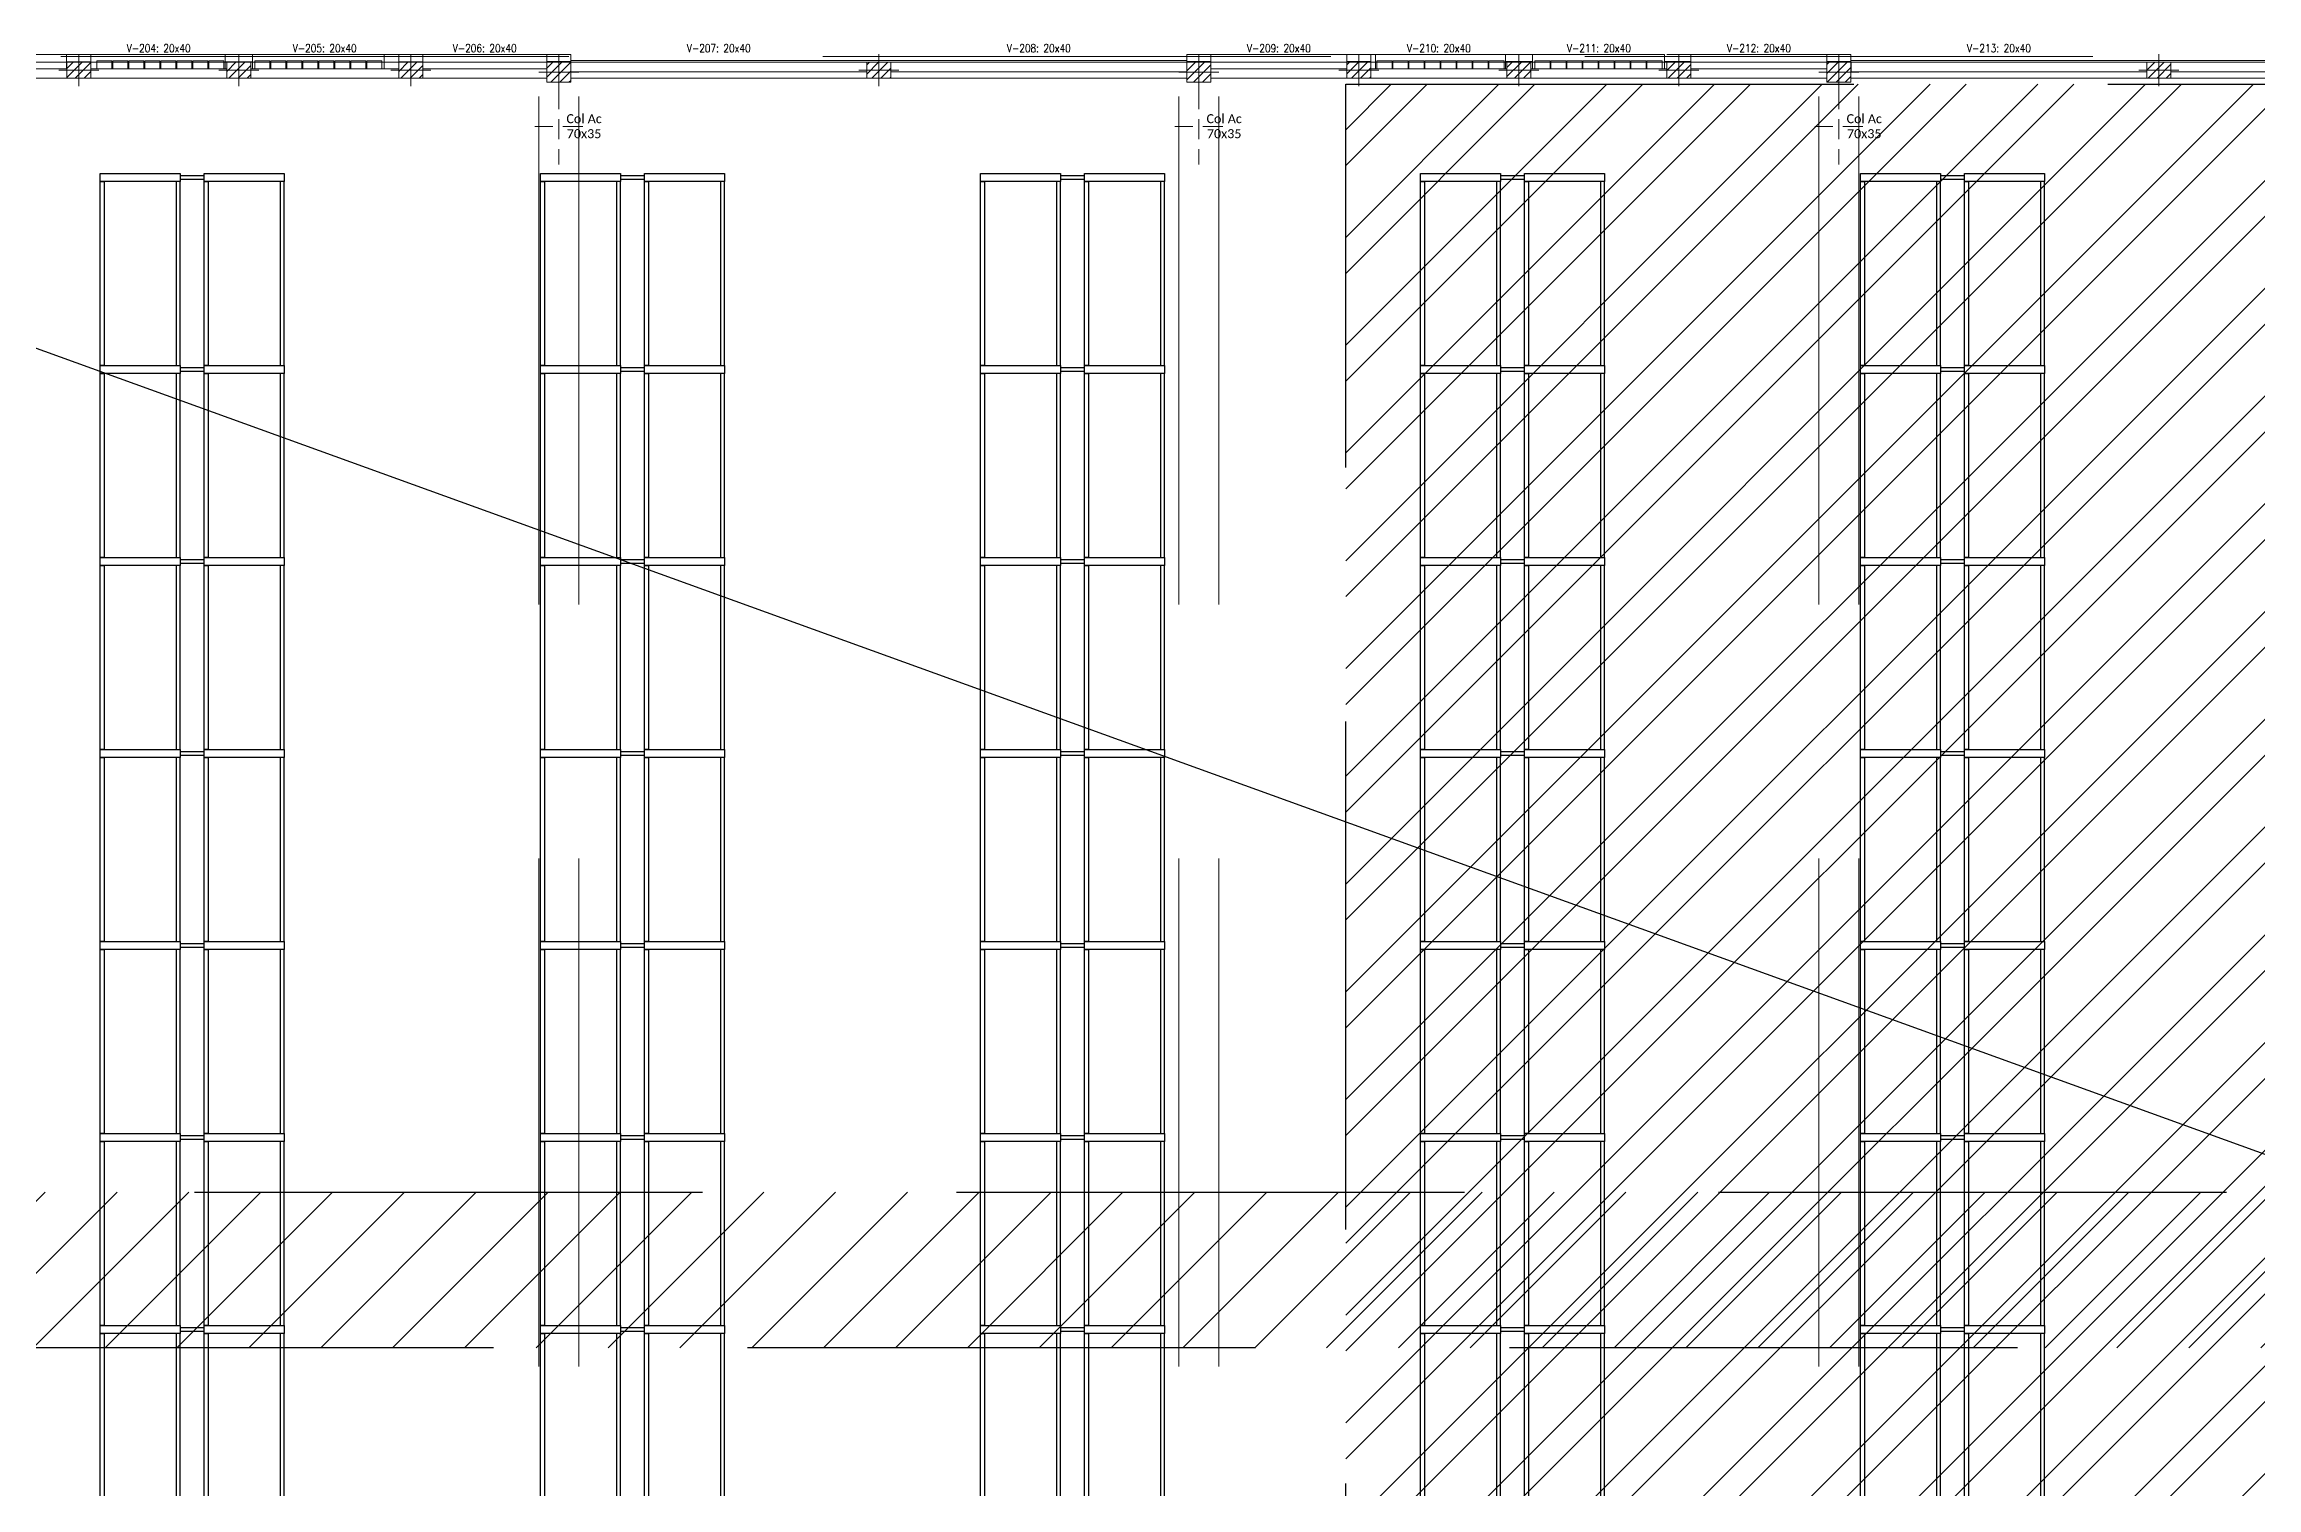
# Model space of a CAD drawing. Header units: millimetres. Extents: x 14 to 290, y 66 to 213.
# Drawn here: x 39.63 to 67.28, y 192.15 to 210.2 of the extents above; entities that cross this region are included whole.
import ezdxf
from ezdxf.enums import TextEntityAlignment as Align

# ---------------------------------------------------------------- set-up
doc = ezdxf.new("R2010")
doc.units = ezdxf.units.MM
doc.linetypes.add('HIDDEN', pattern=[9.525, 6.35, -3.175])
doc.linetypes.add('OCASA_TODAS_r08$0$HIDDEN', pattern=[0.375, 0.25, -0.125])
for name, color, linetype in [('IRI-OCASA-Layout R 9$0$OCA_EST-BASTIDOR', 252, 'Continuous'), ('IRI-OCASA-Layout R 9$0$OCA_EST-LARGUERO', 252, 'Continuous'), ('IRI-OCASA-Layout R 9$0$OCA_EST-UB', 252, 'Continuous'), ('IRI-OCASA-Layout R 9$0$OCA_Mobiliario', 252, 'Continuous'), ('IRI-OCASA-Layout R 9$0$OCA_Racks', 252, 'Continuous')]:
    doc.layers.add(name, color=color, linetype=linetype)
for name, color, linetype, lineweight in [('OCASA_TODAS_r08$0$CGC COLUMNAS', 252, 'Continuous', 20), ('OCASA_TODAS_r08$0$CGC COLUMNAS EJES', 252, 'Continuous', 20), ('OCASA_TODAS_r08$0$CGC COLUMNAS HATCH', 252, 'Continuous', 20), ('OCASA_TODAS_r08$0$CGC VIGAS', 252, 'HIDDEN', 15), ('OCASA_TODAS_r08$0$CGC VIGAS REF', 252, 'Continuous', 15), ('OCASA_TODAS_r08$0$COLUMNAS ACERO', 252, 'Continuous', 20), ('OCASA_TODAS_r08$0$DESCRIP COLUMNAS', 252, 'Continuous', 20), ('OCASA_TODAS_r08$0$EJES COL FE', 252, 'Continuous', 20), ('OCASA_TODAS_r08$0$LINEA_DE_PROYECCION', 252, 'HIDDEN', 15), ('OCASA_TODAS_r08$0$MURO BLOQUE CEMENTO 12', 252, 'Continuous', 20), ('OCASA_TODAS_r08$0$MURO BLOQUE CEMENTO 18', 252, 'Continuous', 20), ('OCASA_TODAS_r08$0$MURO BLOQUE CEMENTO 8', 252, 'Continuous', 20), ('OCASA_TODAS_r08$0$MURO LADRILLO A LA VISTA', 252, 'Continuous', 20), ('OCASA_TODAS_r08$0$MURO LADRILLO VIDRIO', 252, 'Continuous', 20), ('OCASA_TODAS_r08$0$REVOQUES', 251, 'Continuous', 15)]:
    doc.layers.add(name, color=color, linetype=linetype, lineweight=lineweight)
doc.styles.add('OCASA_TODAS_r08$0$CYPETXT', font='romans__.ttf', dxfattribs={"height": 0.2})
doc.styles.add('OCASA_TODAS_r08$0$Standard', font='txt')

# ---------------------------------------------------------------- blocks, each defined once
blk = doc.blocks.new('OCASA_TODAS_r08$0$EJES_DE_LA_COLUMNA')
at = {"layer": 'OCASA_TODAS_r08$0$CGC COLUMNAS EJES'}
for p, q in [((-0.5, 0), (0.5, 0)), ((0, -0.5), (0, 0.5))]:
    blk.add_line(p, q, dxfattribs=at)
blk = doc.blocks.new('OCASA_TODAS_r08$0$Estructura PB para Arquitectura')
at = {"layer": 'OCASA_TODAS_r08$0$CGC COLUMNAS'}
for points in [[(1118.108571, 436.671705), (1118.408571, 436.671705), (1118.408571, 436.871705), (1118.108571, 436.871705), (1118.108571, 436.671705)], [(1118.108571, 436.671705), (1118.408571, 436.671705), (1118.408571, 436.871705), (1118.108571, 436.871705), (1118.108571, 436.671705)], [(1120.108901, 436.671705), (1120.408901, 436.671705), (1120.408901, 436.871705), (1120.108901, 436.871705), (1120.108901, 436.671705)], [(1120.108901, 436.671705), (1120.408901, 436.671705), (1120.408901, 436.871705), (1120.108901, 436.871705), (1120.108901, 436.671705)], [(1122.258571, 436.671705), (1122.558571, 436.671705), (1122.558571, 436.871705), (1122.258571, 436.871705), (1122.258571, 436.671705)], [(1122.258571, 436.671705), (1122.558571, 436.671705), (1122.558571, 436.871705), (1122.258571, 436.871705), (1122.258571, 436.671705)], [(1124.109021, 436.621705), (1124.409021, 436.621705), (1124.409021, 436.871705), (1124.109021, 436.871705), (1124.109021, 436.621705)], [(1124.109021, 436.621705), (1124.409021, 436.621705), (1124.409021, 436.871705), (1124.109021, 436.871705), (1124.109021, 436.621705)], [(1128.108901, 436.671705), (1128.408901, 436.671705), (1128.408901, 436.871705), (1128.108901, 436.871705), (1128.108901, 436.671705)], [(1128.108901, 436.671705), (1128.408901, 436.671705), (1128.408901, 436.871705), (1128.108901, 436.871705), (1128.108901, 436.671705)], [(1132.109021, 436.621705), (1132.409021, 436.621705), (1132.409021, 436.871705), (1132.109021, 436.871705), (1132.109021, 436.621705)], [(1132.109021, 436.621705), (1132.409021, 436.621705), (1132.409021, 436.871705), (1132.109021, 436.871705), (1132.109021, 436.621705)], [(1134.108573, 436.671705), (1134.408573, 436.671705), (1134.408573, 436.871705), (1134.108573, 436.871705), (1134.108573, 436.671705)], [(1134.108573, 436.671705), (1134.408573, 436.671705), (1134.408573, 436.871705), (1134.108573, 436.871705), (1134.108573, 436.671705)], [(1136.108901, 436.671705), (1136.408901, 436.671705), (1136.408901, 436.871705), (1136.108901, 436.871705), (1136.108901, 436.671705)], [(1136.108901, 436.671705), (1136.408901, 436.671705), (1136.408901, 436.871705), (1136.108901, 436.871705), (1136.108901, 436.671705)], [(1138.108573, 436.671705), (1138.408573, 436.671705), (1138.408573, 436.871705), (1138.108573, 436.871705), (1138.108573, 436.671705)], [(1138.108573, 436.671705), (1138.408573, 436.671705), (1138.408573, 436.871705), (1138.108573, 436.871705), (1138.108573, 436.671705)], [(1140.108909, 436.621705), (1140.408909, 436.621705), (1140.408909, 436.871705), (1140.108909, 436.871705), (1140.108909, 436.621705)], [(1140.108909, 436.621705), (1140.408909, 436.621705), (1140.408909, 436.871705), (1140.108909, 436.871705), (1140.108909, 436.621705)], [(1144.108901, 436.671705), (1144.408901, 436.671705), (1144.408901, 436.871705), (1144.108901, 436.871705), (1144.108901, 436.671705)], [(1144.108901, 436.671705), (1144.408901, 436.671705), (1144.408901, 436.871705), (1144.108901, 436.871705), (1144.108901, 436.671705)]]:
    blk.add_lwpolyline(points, close=True, dxfattribs=at)
at = {"layer": 'OCASA_TODAS_r08$0$CGC COLUMNAS HATCH'}
for p, q in [((1118.108572, 436.679474, -0.000029), (1118.300802, 436.871704, -0.000029)), ((1118.108572, 436.792611, -0.000029), (1118.187665, 436.871704, -0.000029)), ((1118.213939, 436.671704, -0.000029), (1118.408572, 436.866337, -0.000029)), ((1118.327076, 436.671704, -0.000029), (1118.408572, 436.7532, -0.000029)), ((1120.108901, 436.756473, -0.000029), (1120.224132, 436.871704, -0.000029)), ((1120.108901, 436.86961, -0.000029), (1120.110995, 436.871704, -0.000029)), ((1120.137269, 436.671704, -0.000029), (1120.337269, 436.871704, -0.000029)), ((1120.250406, 436.671704, -0.000029), (1120.408901, 436.830199, -0.000029)), ((1120.363543, 436.671704, -0.000029), (1120.408901, 436.717062, -0.000029)), ((1122.258572, 436.756539, -0.000029), (1122.373737, 436.871704, -0.000029)), ((1122.258572, 436.869676, -0.000029), (1122.2606, 436.871704, -0.000029)), ((1122.286874, 436.671704, -0.000029), (1122.486874, 436.871704, -0.000029)), ((1122.400011, 436.671704, -0.000029), (1122.558572, 436.830265, -0.000029)), ((1122.513148, 436.671704, -0.000029), (1122.558572, 436.717128, -0.000029)), ((1124.109022, 436.683658, -0.000029), (1124.297067, 436.871704, -0.000029)), ((1124.109022, 436.796795, -0.000029), (1124.18393, 436.871704, -0.000029)), ((1124.160204, 436.621704, -0.000029), (1124.409022, 436.870521, -0.000029)), ((1124.273341, 436.621704, -0.000029), (1124.409022, 436.757384, -0.000029)), ((1124.386479, 436.621704, -0.000029), (1124.409022, 436.644247, -0.000029)), ((1128.108901, 436.72374, -0.000029), (1128.256865, 436.871704, -0.000029)), ((1128.108901, 436.836877, -0.000029), (1128.143728, 436.871704, -0.000029)), ((1128.170002, 436.671704, -0.000029), (1128.370002, 436.871704, -0.000029)), ((1128.283139, 436.671704, -0.000029), (1128.408901, 436.797466, -0.000029)), ((1128.396277, 436.671704, -0.000029), (1128.408901, 436.684329, -0.000029)), ((1132.109021, 436.650925, -0.000029), (1132.3298, 436.871704, -0.000029)), ((1132.109021, 436.764062, -0.000029), (1132.216663, 436.871704, -0.000029)), ((1132.192937, 436.621704, -0.000029), (1132.409021, 436.837788, -0.000029)), ((1132.306074, 436.621704, -0.000029), (1132.409021, 436.724651, -0.000029)), ((1134.108573, 436.727146, -0.000029), (1134.253131, 436.871704, -0.000029)), ((1134.108573, 436.840283, -0.000029), (1134.139994, 436.871704, -0.000029)), ((1134.166268, 436.671704, -0.000029), (1134.366268, 436.871704, -0.000029)), ((1134.279405, 436.671704, -0.000029), (1134.408573, 436.800872, -0.000029)), ((1134.392542, 436.671704, -0.000029), (1134.408573, 436.687735, -0.000029)), ((1136.108901, 436.691007, -0.000029), (1136.289598, 436.871704, -0.000029)), ((1136.108901, 436.804144, -0.000029), (1136.176461, 436.871704, -0.000029)), ((1136.202735, 436.671704, -0.000029), (1136.402735, 436.871704, -0.000029)), ((1136.315872, 436.671704, -0.000029), (1136.408901, 436.764733, -0.000029)), ((1138.108573, 436.767348, -0.000029), (1138.212929, 436.871704, -0.000029)), ((1138.126066, 436.671704, -0.000029), (1138.326066, 436.871704, -0.000029)), ((1138.239203, 436.671704, -0.000029), (1138.408573, 436.841074, -0.000029)), ((1138.35234, 436.671704, -0.000029), (1138.408573, 436.727937, -0.000029)), ((1140.108909, 436.731217, -0.000029), (1140.249396, 436.871704, -0.000029)), ((1140.108909, 436.844354, -0.000029), (1140.136259, 436.871704, -0.000029)), ((1140.112533, 436.621704, -0.000029), (1140.362533, 436.871704, -0.000029)), ((1140.22567, 436.621704, -0.000029), (1140.408909, 436.804942, -0.000029)), ((1140.338807, 436.621704, -0.000029), (1140.408909, 436.691805, -0.000029)), ((1144.108901, 436.771411, -0.000029), (1144.209194, 436.871704, -0.000029)), ((1144.122331, 436.671704, -0.000029), (1144.322331, 436.871704, -0.000029)), ((1144.235468, 436.671704, -0.000029), (1144.408901, 436.845137, -0.000029)), ((1144.348605, 436.671704, -0.000029), (1144.408901, 436.732, -0.000029))]:
    blk.add_line(p, q, dxfattribs=at)
at = {"layer": 'OCASA_TODAS_r08$0$CGC VIGAS', "lineweight": 9}
for p, q in [((1108.508588, 436.941425, -0.000029), (1217.409647, 436.941425, -0.000029)), ((1116.409021, 436.871425, -0.000029), (1118.108571, 436.871425, -0.000029)), ((1116.409021, 436.671425, -0.000029), (1118.258571, 436.671425, -0.000029)), ((1118.258571, 436.671425, -0.000029), (1120.258901, 436.671425, -0.000029)), ((1118.408571, 436.871425, -0.000029), (1120.108901, 436.871425, -0.000029)), ((1120.258901, 436.671425, -0.000029), (1122.408571, 436.671425, -0.000029)), ((1120.408901, 436.871425, -0.000029), (1122.258571, 436.871425, -0.000029)), ((1122.408571, 436.671425, -0.000029), (1124.109021, 436.671425, -0.000029)), ((1122.558571, 436.871425, -0.000029), (1124.109021, 436.871425, -0.000029)), ((1124.409021, 436.871425, -0.000029), (1128.108901, 436.871425, -0.000029)), ((1124.409021, 436.671425, -0.000029), (1128.258901, 436.671425, -0.000029)), ((1128.258901, 436.671425, -0.000029), (1132.109021, 436.671425, -0.000029)), ((1128.408901, 436.871425, -0.000029), (1132.109021, 436.871425, -0.000029)), ((1132.409021, 436.871425, -0.000029), (1134.108573, 436.871425, -0.000029)), ((1132.409021, 436.671425, -0.000029), (1134.258573, 436.671425, -0.000029)), ((1134.258573, 436.671425, -0.000029), (1136.258901, 436.671425, -0.000029)), ((1134.408573, 436.871425, -0.000029), (1136.108901, 436.871425, -0.000029)), ((1136.258901, 436.671425, -0.000029), (1138.258573, 436.671425, -0.000029)), ((1136.408901, 436.871425, -0.000029), (1138.108573, 436.871425, -0.000029)), ((1138.258573, 436.671425, -0.000029), (1140.108909, 436.671425, -0.000029)), ((1138.408573, 436.871425, -0.000029), (1140.108909, 436.871425, -0.000029)), ((1140.408909, 436.871425, -0.000029), (1144.108901, 436.871425, -0.000029)), ((1140.408909, 436.671425, -0.000029), (1144.258901, 436.671425, -0.000029)), ((1144.258901, 436.671425, -0.000029), (1148.109021, 436.671425, -0.000029)), ((1144.408901, 436.871425, -0.000029), (1148.109021, 436.871425, -0.000029))]:
    blk.add_line(p, q, dxfattribs=at)
at = {"layer": 'OCASA_TODAS_r08$0$CGC COLUMNAS EJES', "xscale": 0.5}
for p, yscale in [((1118.258571, 436.771705, -0.000029), 0.4), ((1120.258901, 436.771705, -0.000029), 0.4), ((1122.408571, 436.771705, -0.000029), 0.4), ((1124.259021, 436.746705, -0.000029), 0.45), ((1128.258901, 436.771705, -0.000029), 0.4), ((1132.259021, 436.746705, -0.000029), 0.45), ((1134.258573, 436.771705, -0.000029), 0.4), ((1136.258901, 436.771705, -0.000029), 0.4), ((1138.258573, 436.771705, -0.000029), 0.4), ((1140.258909, 436.746705, -0.000029), 0.45), ((1144.258901, 436.771705, -0.000029), 0.4)]:
    blk.add_blockref('OCASA_TODAS_r08$0$EJES_DE_LA_COLUMNA', p, dxfattribs=dict(at, yscale=yscale))
at = {"layer": 'OCASA_TODAS_r08$0$CGC VIGAS REF', "style": 'OCASA_TODAS_r08$0$CYPETXT', "width": 0.821201}
for s, p in [('V-204: 20x40', (1119.258736, 437.046425, -0.000029)), ('V-205: 20x40', (1121.333736, 437.046425, -0.000029)), ('V-206: 20x40', (1123.333796, 437.046425, -0.000029)), ('V-207: 20x40', (1126.258961, 437.046425, -0.000029)), ('V-208: 20x40', (1130.258961, 437.046425, -0.000029)), ('V-209: 20x40', (1133.258797, 437.046425, -0.000029)), ('V-210: 20x40', (1135.258737, 437.046425, -0.000029)), ('V-211: 20x40', (1137.258737, 437.046425, -0.000029)), ('V-212: 20x40', (1139.258741, 437.046425, -0.000029)), ('V-213: 20x40', (1142.258905, 437.046425, -0.000029))]:
    blk.add_text(s, height=0.1, dxfattribs=at).set_placement(p, align=Align.MIDDLE_CENTER)
blk = doc.blocks.new('OCASA_TODAS_r08$0$COL ACERO 75 X 50')
at = {"layer": 'OCASA_TODAS_r08$0$EJES COL FE', "color": 252, "linetype": 'OCASA_TODAS_r08$0$HIDDEN'}
for p, q in [((104.763401, -684.220664, -0.572955), (104.763401, -683.620664, -0.572955)), ((105.229249, -683.920664, -0.572955), (104.288401, -683.920664, -0.572955))]:
    blk.add_line(p, q, dxfattribs=at)
at = {"layer": 'OCASA_TODAS_r08$0$DESCRIP COLUMNAS', "insert": (104.916559, -683.868448, -0.372955), "char_height": 0.1125, "attachment_point": 1, "rotation": 270, "style": 'OCASA_TODAS_r08$0$Standard'}
blk.add_mtext_dynamic_manual_height_columns('\\pxqc;{\\fCalibri Light|b0|i0|c0|p34;Col Ac \\P70x35}', width=0.737699, gutter_width=12.5, heights=[0], dxfattribs=at)
blk = doc.blocks.new('IRI-OCASA-Layout R 9$0$OCA_Est-Modulo')
at = {"layer": 'IRI-OCASA-Layout R 9$0$OCA_EST-BASTIDOR'}
for points in [[(-42.829308, -169.940653), (-42.829308, -170.040653), (-43.829308, -170.040653), (-43.829308, -169.940653)], [(-41.529308, -169.940653), (-41.529308, -170.040653), (-42.529308, -170.040653), (-42.529308, -169.940653)], [(-42.829308, -172.340653), (-42.829308, -172.440653), (-43.829308, -172.440653), (-43.829308, -172.340653)], [(-41.529308, -172.340653), (-41.529308, -172.440653), (-42.529308, -172.440653), (-42.529308, -172.340653)]]:
    blk.add_lwpolyline(points, close=True, dxfattribs=at)
at = {"layer": 'IRI-OCASA-Layout R 9$0$OCA_EST-LARGUERO'}
for points in [[(-43.779308, -170.040653), (-43.779308, -172.340653), (-43.829308, -172.340653), (-43.829308, -170.040653)], [(-42.879308, -170.040653), (-42.879308, -172.340653), (-42.829308, -172.340653), (-42.829308, -170.040653)], [(-42.479308, -170.040653), (-42.479308, -172.340653), (-42.529308, -172.340653), (-42.529308, -170.040653)], [(-41.579308, -170.040653), (-41.579308, -172.340653), (-41.529308, -172.340653), (-41.529308, -170.040653)]]:
    blk.add_lwpolyline(points, close=True, dxfattribs=at)
at = {"layer": 'IRI-OCASA-Layout R 9$0$OCA_EST-UB'}
for points in [[(-42.529308, -170.010653), (-42.529308, -169.970653), (-42.829308, -169.970653), (-42.829308, -170.010653)], [(-42.529308, -172.410653), (-42.529308, -172.370653), (-42.829308, -172.370653), (-42.829308, -172.410653)]]:
    blk.add_lwpolyline(points, close=True, dxfattribs=at)

msp = doc.modelspace()

# ---------------------------------------------------------------- hatches: boundary and pattern name
at = {"linetype": 'HIDDEN'}
h = msp.add_hatch(dxfattribs=at)
h.set_pattern_fill('ANSI32', color=251, scale=0.1)
h.set_pattern_definition([(45, (29.0593, 65.102), (-0.673519, 0.673519), []), (45, (29.5083, 65.102), (-0.673519, 0.673519), [])])
h.paths.add_polyline_path([(55.894, 209.698), (79.829, 209.698), (79.829, 176.332), (55.894, 176.332)])
h.paths.add_polyline_path([(30.629, 176.332), (80.187, 176.332), (80.187, 173.882), (30.629, 173.882)])
h = msp.add_hatch(dxfattribs=at)
h.set_pattern_fill('LINE', color=251, scale=0.2, angle=45)
h.set_pattern_definition([(45, (26.7051, 69.7616), (-0.4490128, 0.4490128), [])])
h.paths.add_polyline_path([(31.98, 195.848), (111.917, 195.848), (111.917, 193.903), (31.98, 193.903)])

# ---------------------------------------------------------------- linework, layer by layer
at = {"color": 251, "linetype": 'HIDDEN'}
msp.add_lwpolyline([(55.894, 209.698), (79.829, 209.698), (79.829, 176.332), (55.894, 176.332)], close=True, dxfattribs=at)
at = {"color": 251, "linetype": 'HIDDEN', "elevation": 0}
msp.add_lwpolyline([(31.98, 195.848), (111.917, 195.848), (111.917, 193.903), (31.98, 193.903)], close=True, dxfattribs=at)
at = {"layer": 'IRI-OCASA-Layout R 9$0$OCA_Mobiliario'}
msp.add_line((30.308, 209.73), (133.795, 172.311), dxfattribs=at)
at = {"layer": 'OCASA_TODAS_r08$0$LINEA_DE_PROYECCION'}
for p, q in [((45.809, 209.544), (45.809, 171.754)), ((46.309, 209.544), (46.309, 171.754)), ((53.809, 209.544), (53.809, 171.754)), ((54.309, 209.544), (54.309, 171.754)), ((61.809, 209.544), (61.809, 171.754)), ((62.309, 209.544), (62.309, 171.754))]:
    msp.add_line(p, q, dxfattribs=at)
at = {"layer": 'OCASA_TODAS_r08$0$MURO BLOQUE CEMENTO 12', "elevation": 0}
for points in [[(46.209, 209.972), (46.209, 209.852), (49.909, 209.852), (49.909, 209.972), (46.209, 209.972)], [(50.209, 209.972), (50.209, 209.852), (53.909, 209.852), (53.909, 209.972), (50.209, 209.972)], [(62.21, 209.972), (62.21, 209.852), (65.909, 209.852), (65.909, 209.972), (62.21, 209.972)], [(66.209, 209.972), (66.209, 209.852), (69.909, 209.852), (69.909, 209.972), (66.209, 209.972)]]:
    msp.add_lwpolyline(points, dxfattribs=at)
at = {"layer": 'OCASA_TODAS_r08$0$MURO BLOQUE CEMENTO 18'}
for p, q in [((41.891, 209.889), (41.909, 209.889)), ((42.231, 209.89), (42.209, 209.89)), ((43.878, 209.89), (43.878, 210.07)), ((56.268, 209.89), (56.268, 210.07)), ((58.231, 209.89), (58.209, 209.89)), ((59.878, 209.89), (59.909, 209.89))]:
    msp.add_line(p, q, dxfattribs=at)
for points in [[(38.209, 210.069), (38.209, 209.889), (39.908, 209.889), (39.908, 210.069), (38.216, 210.069)], [(40.209, 209.889), (41.891, 209.889), (41.891, 210.069), (40.209, 210.069)], [(40.209, 210.069), (40.209, 209.889)], [(42.231, 210.07), (42.231, 209.89), (44.059, 209.89), (44.059, 210.07), (42.231, 210.07)], [(44.359, 210.07), (44.359, 209.89), (45.908, 209.89), (45.908, 210.07), (44.208, 210.07)], [(54.208, 210.07), (54.208, 209.89), (55.908, 209.89), (55.908, 210.07), (54.208, 210.07)], [(56.208, 210.07), (56.208, 209.89), (57.891, 209.89), (57.891, 210.07), (56.208, 210.07)], [(58.231, 210.07), (58.231, 209.89), (59.878, 209.89), (59.878, 210.07), (58.208, 210.07)], [(60.208, 210.07), (60.208, 209.89), (61.908, 209.89), (61.908, 210.07), (60.208, 210.07)]]:
    msp.add_lwpolyline(points, dxfattribs=at)
at = {"layer": 'OCASA_TODAS_r08$0$MURO BLOQUE CEMENTO 8'}
for p, q in [((46.209, 209.99), (46.209, 209.972, 0)), ((53.909, 209.98), (53.909, 209.972, 0)), ((57.891, 209.889), (57.891, 210.07)), ((57.891, 209.89), (57.909, 209.89))]:
    msp.add_line(p, q, dxfattribs=at)
for points in [[(39.908, 210.069), (39.908, 209.979), (40.209, 209.979), (40.209, 210.069), (39.908, 210.069)], [(41.891, 210.069), (41.891, 209.979), (42.231, 209.979), (42.231, 210.07), (41.891, 210.069)], [(44.059, 210.069), (44.059, 209.979), (44.359, 209.979), (44.359, 210.07), (44.059, 210.069)], [(45.908, 210.07), (45.908, 209.98), (46.209, 209.98), (46.209, 210.07), (45.908, 210.07)], [(53.909, 210.07), (53.909, 209.98), (54.208, 209.98), (54.208, 210.07), (53.909, 210.07)], [(55.908, 210.07), (55.908, 209.98), (56.208, 209.98), (56.208, 210.07), (55.908, 210.07)], [(57.891, 210.07), (57.891, 209.98), (58.231, 209.98), (58.231, 210.07), (57.891, 210.07)], [(59.878, 210.07), (59.878, 209.98), (60.208, 209.98), (60.208, 210.07), (59.908, 210.07)], [(61.908, 210.07), (61.908, 209.98), (62.209, 209.98), (62.209, 210.07), (62.209, 210.07), (61.908, 210.07)]]:
    msp.add_lwpolyline(points, dxfattribs=at)
at = {"layer": 'OCASA_TODAS_r08$0$MURO LADRILLO A LA VISTA'}
msp.add_line((56.235, 209.87), (56.235, 209.87), dxfattribs=at)
at = {"layer": 'OCASA_TODAS_r08$0$MURO LADRILLO VIDRIO'}
for points in [[(40.284, 209.99), (40.474, 209.99), (40.474, 209.89), (40.284, 209.89)], [(40.484, 209.99), (40.674, 209.99), (40.674, 209.89), (40.484, 209.89)], [(40.684, 209.99), (40.874, 209.99), (40.874, 209.89), (40.684, 209.89)], [(40.884, 209.99), (41.074, 209.99), (41.074, 209.89), (40.884, 209.89)], [(41.084, 209.99), (41.274, 209.99), (41.274, 209.89), (41.084, 209.89)], [(41.284, 209.99), (41.474, 209.99), (41.474, 209.89), (41.284, 209.89)], [(41.484, 209.99), (41.674, 209.99), (41.674, 209.89), (41.484, 209.89)], [(41.684, 209.99), (41.874, 209.99), (41.874, 209.89), (41.684, 209.89)], [(42.449, 209.99), (42.259, 209.99), (42.259, 209.89), (42.449, 209.89)], [(42.649, 209.99), (42.459, 209.99), (42.459, 209.89), (42.649, 209.89)], [(42.849, 209.99), (42.659, 209.99), (42.659, 209.89), (42.849, 209.89)], [(43.049, 209.99), (42.859, 209.99), (42.859, 209.89), (43.049, 209.89)], [(43.249, 209.99), (43.059, 209.99), (43.059, 209.89), (43.249, 209.89)], [(43.449, 209.99), (43.259, 209.99), (43.259, 209.89), (43.449, 209.89)], [(43.649, 209.99), (43.459, 209.99), (43.459, 209.89), (43.649, 209.89)], [(43.849, 209.99), (43.659, 209.99), (43.659, 209.89), (43.849, 209.89)], [(56.284, 209.99), (56.474, 209.99), (56.474, 209.89), (56.284, 209.89)], [(56.484, 209.99), (56.674, 209.99), (56.674, 209.89), (56.484, 209.89)], [(56.684, 209.99), (56.874, 209.99), (56.874, 209.89), (56.684, 209.89)], [(56.884, 209.99), (57.074, 209.99), (57.074, 209.89), (56.884, 209.89)], [(57.084, 209.99), (57.274, 209.99), (57.274, 209.89), (57.084, 209.89)], [(57.284, 209.99), (57.474, 209.99), (57.474, 209.89), (57.284, 209.89)], [(57.484, 209.99), (57.674, 209.99), (57.674, 209.89), (57.484, 209.89)], [(57.684, 209.99), (57.874, 209.99), (57.874, 209.89), (57.684, 209.89)], [(58.449, 209.99), (58.259, 209.99), (58.259, 209.89), (58.449, 209.89)], [(58.649, 209.99), (58.459, 209.99), (58.459, 209.89), (58.649, 209.89)], [(58.849, 209.99), (58.659, 209.99), (58.659, 209.89), (58.849, 209.89)], [(59.049, 209.99), (58.859, 209.99), (58.859, 209.89), (59.049, 209.89)], [(59.249, 209.99), (59.059, 209.99), (59.059, 209.89), (59.249, 209.89)], [(59.449, 209.99), (59.259, 209.99), (59.259, 209.89), (59.449, 209.89)], [(59.649, 209.99), (59.459, 209.99), (59.459, 209.89), (59.649, 209.89)], [(59.849, 209.99), (59.659, 209.99), (59.659, 209.89), (59.849, 209.89)]]:
    msp.add_lwpolyline(points, close=True, dxfattribs=at)
at = {"layer": 'OCASA_TODAS_r08$0$REVOQUES'}
for points in [[(46.209, 209.992), (53.909, 209.992)], [(62.209, 209.992), (69.868, 209.992)]]:
    msp.add_lwpolyline(points, dxfattribs=at)

# ---------------------------------------------------------------- block references
at = {"color": 31, "true_color": 0xfebd57}
msp.add_blockref('OCASA_TODAS_r08$0$Estructura PB para Arquitectura', (-1078.2, -226.899), dxfattribs=at)
at = {"layer": 'IRI-OCASA-Layout R 9$0$OCA_Racks'}
for p in [(84.158, 378.522, 0), (89.658, 378.522, 0), (95.158, 378.522, 0), (100.658, 378.522, 0), (106.158, 378.522, 0), (84.158, 376.122, 0), (89.658, 376.122, 0), (95.158, 376.122, 0), (100.658, 376.122, 0), (106.158, 376.122, 0), (84.158, 373.722, 0), (89.658, 373.722, 0), (95.158, 373.722, 0), (100.658, 373.722, 0), (106.158, 373.722, 0), (84.158, 371.322, 0), (89.658, 371.322, 0), (95.158, 371.322, 0), (100.658, 371.322, 0), (106.158, 371.322, 0), (84.158, 368.922, 0), (89.658, 368.922, 0), (95.158, 368.922, 0), (100.658, 368.922, 0), (106.158, 368.922, 0), (84.158, 366.522, 0), (89.658, 366.522, 0), (95.158, 366.522, 0), (100.658, 366.522, 0), (106.158, 366.522, 0), (84.158, 364.122, 0), (89.658, 364.122, 0), (95.158, 364.122, 0), (100.658, 364.122, 0), (106.158, 364.122, 0)]:
    msp.add_blockref('IRI-OCASA-Layout R 9$0$OCA_Est-Modulo', p, dxfattribs=at)
at = {"layer": 'OCASA_TODAS_r08$0$COLUMNAS ACERO', "rotation": 90}
for p in [(-637.862, 104.406, 0.573), (-629.862, 104.406, 0.573), (-621.862, 104.406, 0.573)]:
    msp.add_blockref('OCASA_TODAS_r08$0$COL ACERO 75 X 50', p, dxfattribs=at)

doc.saveas('drawing.dxf')
